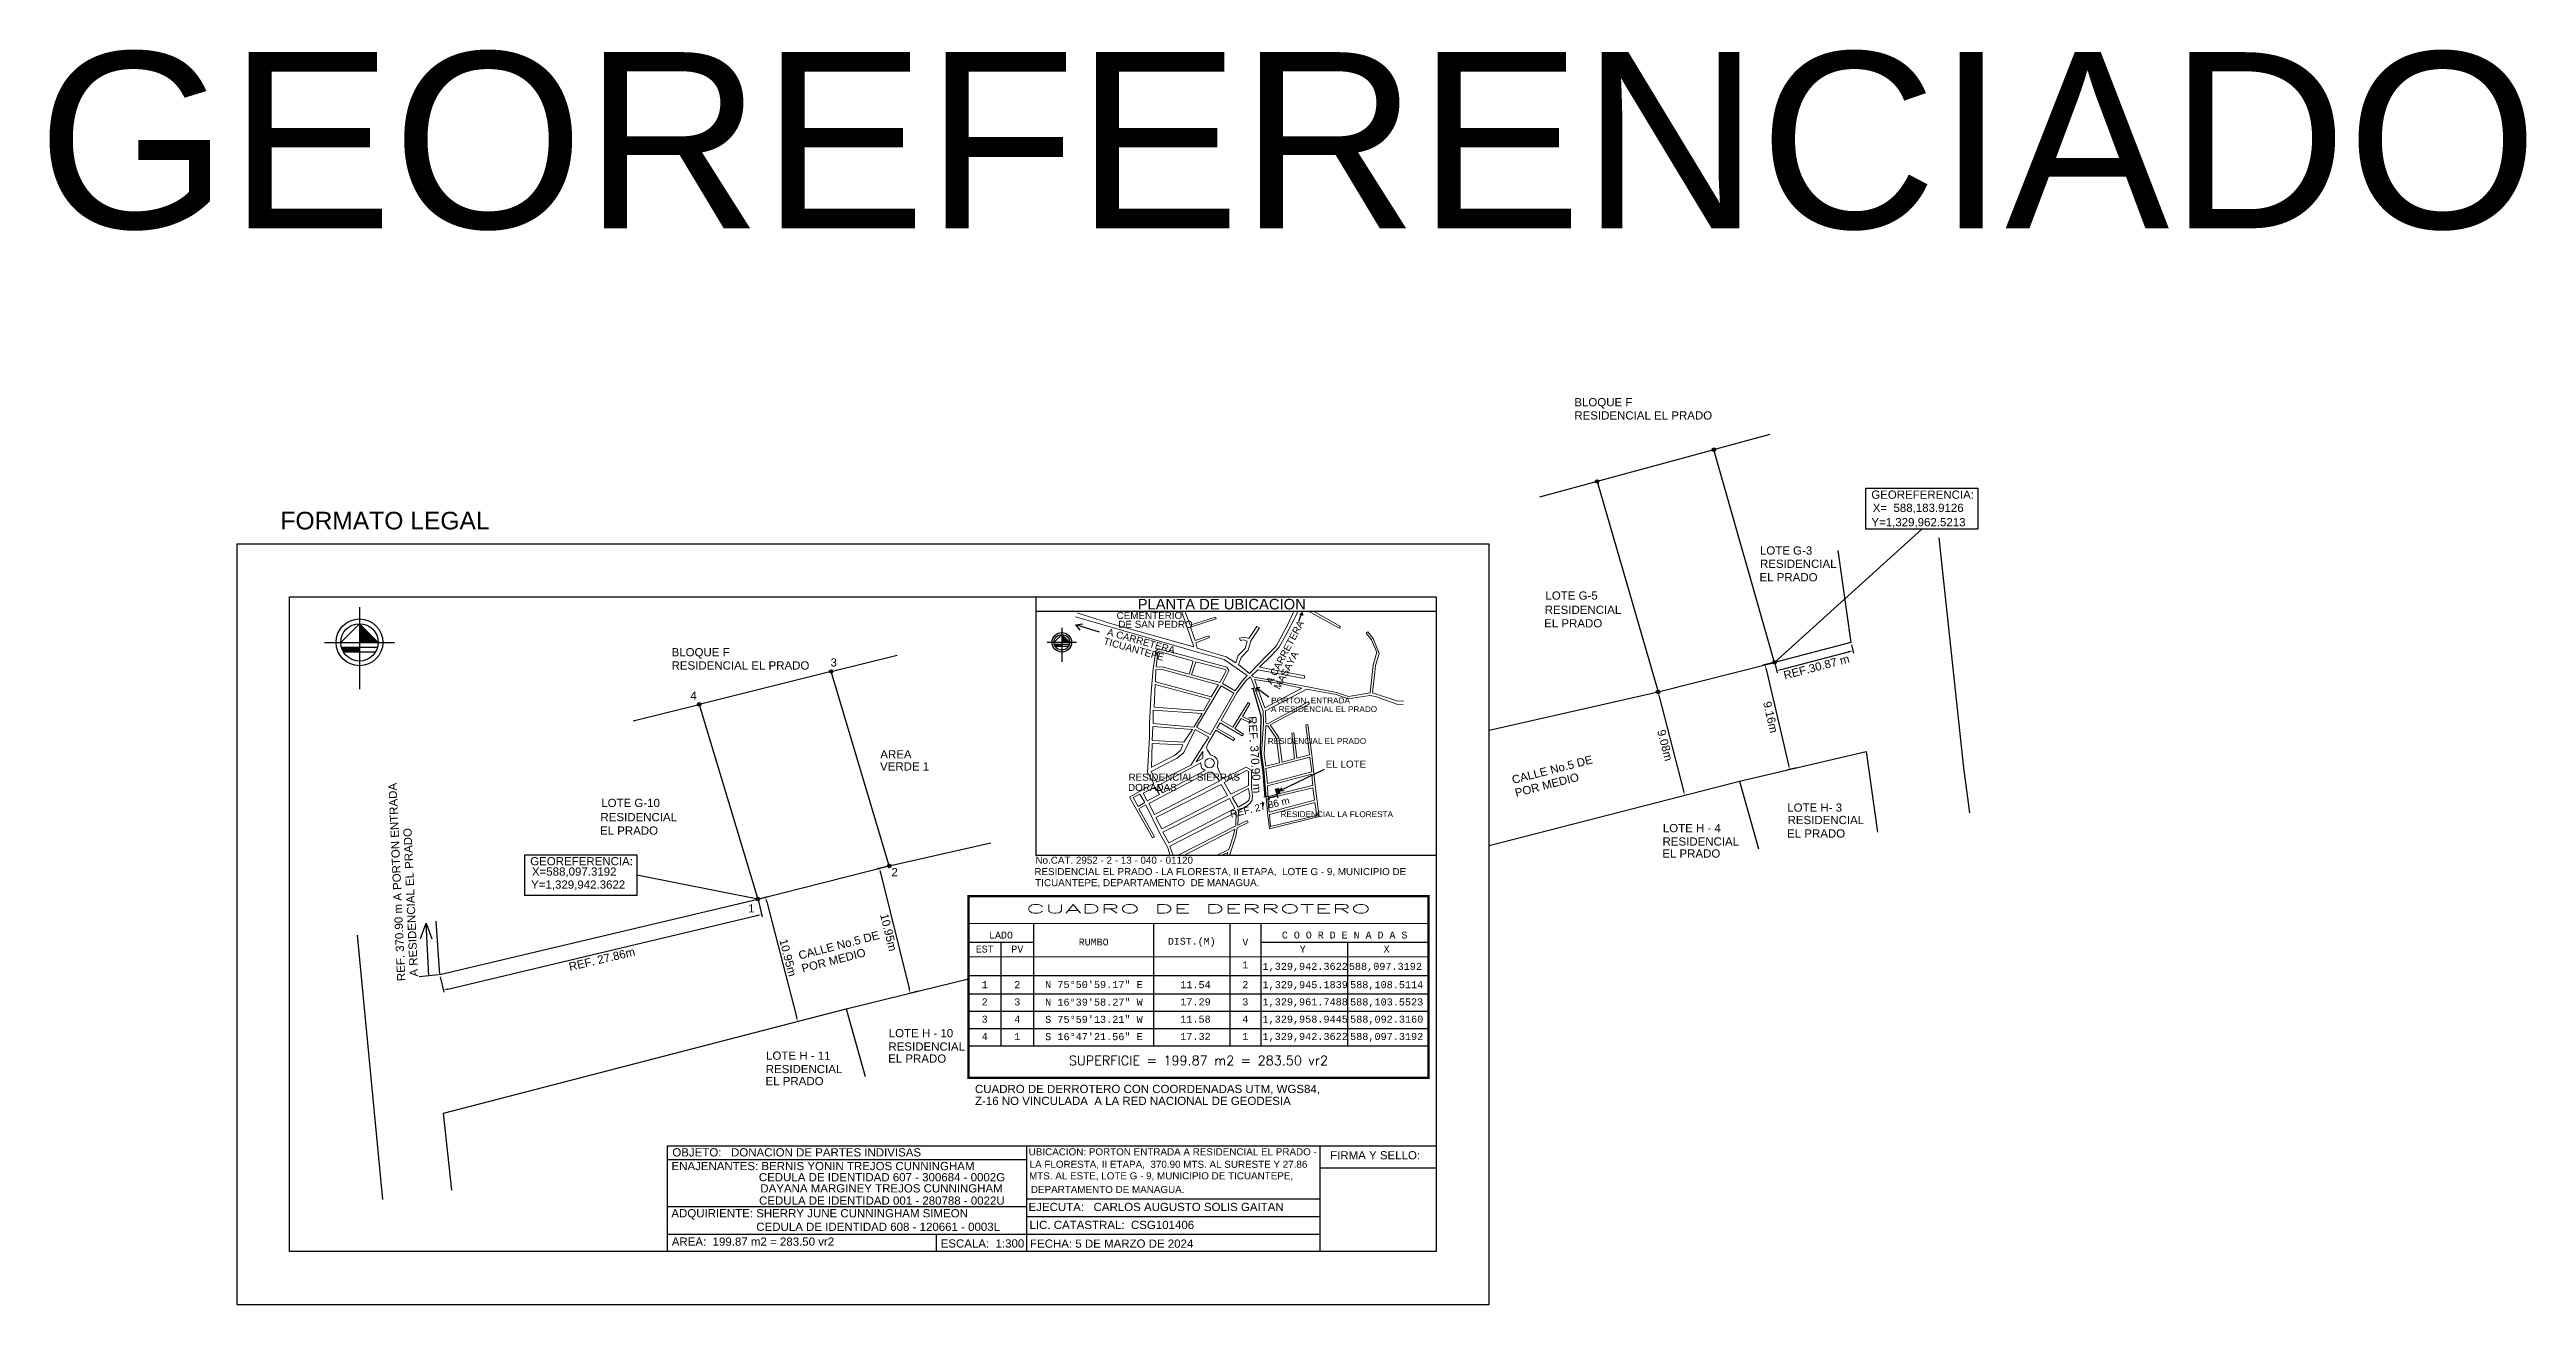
# Model space of a CAD drawing. Header units: millimetres. Extents: x 588037 to 588248, y 1329908 to 1330015.
import ezdxf
from ezdxf.enums import TextEntityAlignment as Align

# ---------------------------------------------------------------- set-up
doc = ezdxf.new("R2010")
doc.units = ezdxf.units.MM
doc.header["$PDMODE"] = 32
doc.header["$PDSIZE"] = 0.7
for name, color, linetype in [('2', 7, 'Continuous'), ('CAJETIN', 5, 'Continuous'), ('CERCO', 6, 'Continuous'), ('CIRCULO', 1, 'Continuous'), ('COTAS', 3, 'Continuous'), ('CVL_CUADCON', 1, 'Continuous'), ('CVL_CUADCON_LIN', 8, 'Continuous'), ('CVL_CUADCON_TIT', 1, 'Continuous'), ('CVL_CUADCON_TX', 2, 'Continuous'), ('NORTE', 7, 'Continuous'), ('PUNTOS PI', 7, 'Continuous'), ('texto', 7, 'Continuous'), ('TEXTO 2', 7, 'Continuous')]:
    doc.layers.add(name, color=color, linetype=linetype)
doc.layers.add('Manzana', color=1, linetype='Continuous', lineweight=0)
doc.styles.add('CAJETIN 2', font='arial.ttf', dxfattribs={"height": 0.25})
doc.styles.add('HUECA1', font='HUECA1.shx')
doc.styles.add('MONOTXT4', font='monotxt4.shx')
doc.styles.add('PI', font='arial.ttf', dxfattribs={"height": 0.4})
doc.styles.add('PUNTOS PI', font='arial.ttf', dxfattribs={"height": 0.7})
doc.dimstyles.new('COTAS LINDEROS', dxfattribs={"dimscale": 40, "dimtxt": 0.7, "dimasz": 0.01, "dimexe": 0.005, "dimexo": 0.005, "dimgap": 0.005, "dimtad": 2, "dimzin": 0, "dimdsep": 46, "dimtxsty": 'PUNTOS PI', "dimcen": 0.09, "dimclrd": 1, "dimclre": 1, "dimclrt": 3, "dimaunit": 1, "dimadec": 3, "dimazin": 0, "dimtfac": 1, "dimtofl": 0, "dimtmove": 0, "dimatfit": 3, "dimldrblk": 'ARCHTICK', "dimfxl": 0, "dimtolj": 1, "dimtzin": 0, "dimarcsym": 0})

# ---------------------------------------------------------------- blocks, each defined once
blk = doc.blocks.new('NORTE')
for points in [[(0, 0.4), (0, 0), (0.4, 0)], [(0, -0.1), (-0.387, -0.1, 0.067833), (-0.346, -0.2), (0, -0.2)]]:
    blk.add_hatch(color=256).paths.add_polyline_path(points)
for p, q in [((0, 0.75), (0, -1)), ((-0.75, 0), (0.75, 0)), ((0, 0.4), (-0.4, 0)), ((0, 0.4), (0.4, 0)), ((-0.387, -0.1), (0.387, -0.1)), ((-0.346, -0.2), (0.346, -0.2))]:
    blk.add_line(p, q)
for radius in [0.5, 0.4]:
    blk.add_circle((0, 0), radius)
blk = doc.blocks.new('*D7')
at = {"layer": 'COTAS', "color": 1, "lineweight": -2, "transparency": 16777216}
blk.add_line((588174.1, 1329959.61), (588176.16, 1329951.59), dxfattribs=at)
at = {"layer": 'COTAS', "color": 1, "transparency": 16777216}
for points in [[(588174.16, 1329959.63), (588174.04, 1329959.6), (588174, 1329960)], [(588176.23, 1329951.61), (588176.1, 1329951.58), (588176.26, 1329951.2)]]:
    blk.add_solid(points, dxfattribs=at)
at = {"layer": 'Defpoints', "color": 0, "transparency": 16777216}
for p in [(588174, 1329960), (588176.26, 1329951.2), (588176.26, 1329951.2)]:
    blk.add_point(p, dxfattribs=at)
at = {"layer": 'COTAS', "color": 3, "transparency": 16777216, "insert": (588174.59, 1329955.46), "char_height": 0.7, "attachment_point": 5, "rotation": 284.4251, "style": 'PUNTOS PI'}
blk.add_mtext('\\A1;9.08m', dxfattribs=at)
blk = doc.blocks.new('_ArchTick')
at = {"color": 0, "linetype": 'ByBlock', "const_width": 0.15}
blk.add_lwpolyline([(-0.5, -0.5), (0.5, 0.5)], dxfattribs=at)
blk = doc.blocks.new('*D8')
at = {"layer": 'COTAS', "color": 1, "lineweight": -2, "transparency": 16777216}
for p, q in [((588183.72, 1329962.48), (588182.91, 1329962.29)), ((588183.2, 1329961.94), (588185.11, 1329953.8)), ((588185.82, 1329953.55), (588185.01, 1329953.36))]:
    blk.add_line(p, q, dxfattribs=at)
at = {"layer": 'COTAS', "color": 1, "transparency": 16777216}
for points in [[(588183.26, 1329961.96), (588183.13, 1329961.93), (588183.11, 1329962.33)], [(588185.18, 1329953.82), (588185.05, 1329953.78), (588185.2, 1329953.41)]]:
    blk.add_solid(points, dxfattribs=at)
at = {"layer": 'Defpoints', "color": 0, "transparency": 16777216}
for p in [(588183.91, 1329962.52), (588185.2, 1329953.41), (588186.01, 1329953.6)]:
    blk.add_point(p, dxfattribs=at)
at = {"layer": 'COTAS', "color": 3, "transparency": 16777216, "insert": (588183.58, 1329957.86), "char_height": 0.7, "attachment_point": 5, "rotation": 283.2333, "style": 'PUNTOS PI'}
blk.add_mtext('\\A1;9.16m', dxfattribs=at)
blk = doc.blocks.new('*D10')
at = {"layer": 'COTAS', "color": 1, "lineweight": -2, "transparency": 16777216}
for p, q in [((588183.96, 1329962.33), (588184.15, 1329961.62)), ((588184.48, 1329961.92), (588190.21, 1329963.41)), ((588190.46, 1329964.03), (588190.65, 1329963.32))]:
    blk.add_line(p, q, dxfattribs=at)
at = {"layer": 'COTAS', "color": 1, "transparency": 16777216}
for points in [[(588190.19, 1329963.48), (588190.23, 1329963.35), (588190.6, 1329963.52)], [(588184.47, 1329961.98), (588184.5, 1329961.85), (588184.1, 1329961.81)]]:
    blk.add_solid(points, dxfattribs=at)
at = {"layer": 'Defpoints', "color": 0, "transparency": 16777216}
for p in [(588183.91, 1329962.52), (588190.41, 1329964.22), (588190.6, 1329963.52)]:
    blk.add_point(p, dxfattribs=at)
at = {"layer": 'COTAS', "color": 3, "transparency": 16777216, "insert": (588187.49, 1329962.13), "char_height": 0.7, "attachment_point": 5, "rotation": 14.6756, "style": 'PUNTOS PI'}
blk.add_mtext('\\A1;REF.30.87 m', dxfattribs=at)
blk = doc.blocks.new('*D11')
at = {"layer": 'CERCO', "color": 1, "lineweight": -2, "transparency": 16777216}
for p, q in [((588097.37, 1329942.17), (588097.68, 1329940.85)), ((588070.92, 1329934.7), (588097.24, 1329940.95)), ((588070.26, 1329935.73), (588070.58, 1329934.42))]:
    blk.add_line(p, q, dxfattribs=at)
at = {"layer": 'CERCO', "color": 1, "transparency": 16777216}
for points in [[(588097.23, 1329941.02), (588097.26, 1329940.89), (588097.63, 1329941.04)], [(588070.9, 1329934.77), (588070.93, 1329934.64), (588070.53, 1329934.61)]]:
    blk.add_solid(points, dxfattribs=at)
at = {"layer": 'Defpoints', "color": 0, "transparency": 16777216}
for p in [(588097.32, 1329942.36), (588097.63, 1329941.04), (588070.22, 1329935.93)]:
    blk.add_point(p, dxfattribs=at)
at = {"layer": 'CERCO', "color": 3, "transparency": 16777216, "insert": (588084.03, 1329937.24), "char_height": 0.7, "attachment_point": 5, "rotation": 13.3542, "style": 'PUNTOS PI'}
blk.add_mtext('\\A1;REF. 27.86m', dxfattribs=at)
blk = doc.blocks.new('*D12')
at = {"layer": 'COTAS', "color": 1, "lineweight": -2, "transparency": 16777216}
for p, q in [((588097.51, 1329942.41), (588098.16, 1329942.58)), ((588098.07, 1329942.14), (588100.61, 1329932.32)), ((588100.25, 1329931.81), (588100.9, 1329931.98))]:
    blk.add_line(p, q, dxfattribs=at)
at = {"layer": 'COTAS', "color": 1, "transparency": 16777216}
for points in [[(588098.13, 1329942.16), (588098, 1329942.13), (588097.97, 1329942.53)], [(588100.67, 1329932.34), (588100.54, 1329932.3), (588100.71, 1329931.93)]]:
    blk.add_solid(points, dxfattribs=at)
at = {"layer": 'Defpoints', "color": 0, "transparency": 16777216}
for p in [(588097.32, 1329942.36), (588100.06, 1329931.76), (588100.71, 1329931.93)]:
    blk.add_point(p, dxfattribs=at)
at = {"layer": 'COTAS', "color": 3, "transparency": 16777216, "insert": (588099.88, 1329937.37), "char_height": 0.7, "attachment_point": 5, "rotation": 284.5065, "style": 'PUNTOS PI'}
blk.add_mtext('\\A1;10.95m', dxfattribs=at)
blk = doc.blocks.new('*D13')
at = {"layer": 'COTAS', "color": 1, "lineweight": -2, "transparency": 16777216}
for p, q in [((588108.32, 1329945.14), (588107.48, 1329944.93)), ((588107.77, 1329944.59), (588110.21, 1329934.74)), ((588110.94, 1329934.51), (588110.11, 1329934.3))]:
    blk.add_line(p, q, dxfattribs=at)
at = {"layer": 'COTAS', "color": 1, "transparency": 16777216}
for points in [[(588107.84, 1329944.61), (588107.71, 1329944.57), (588107.68, 1329944.98)], [(588110.27, 1329934.75), (588110.14, 1329934.72), (588110.3, 1329934.35)]]:
    blk.add_solid(points, dxfattribs=at)
at = {"layer": 'Defpoints', "color": 0, "transparency": 16777216}
for p in [(588108.51, 1329945.18), (588110.3, 1329934.35), (588111.14, 1329934.56)]:
    blk.add_point(p, dxfattribs=at)
at = {"layer": 'COTAS', "color": 3, "transparency": 16777216, "insert": (588108.45, 1329939.53), "char_height": 0.7, "attachment_point": 5, "rotation": 283.8777, "style": 'PUNTOS PI'}
blk.add_mtext('\\A1;10.95m', dxfattribs=at)

msp = doc.modelspace()

# ---------------------------------------------------------------- hatches: boundary and pattern name
at = {"layer": 'CVL_CUADCON_TX'}
h = msp.add_hatch(dxfattribs=at)
h.set_pattern_fill('ANSI31', color=256, scale=0.01)
h.set_pattern_definition([(45, (0, 0), (-0.0224506403027, 0.0224506403027), [])])
h.paths.add_polyline_path([(588141.687, 1329951.79), (588141.395, 1329951.717), (588141.525, 1329951.287), (588141.525, 1329951.287), (588141.816, 1329951.36)])

# ---------------------------------------------------------------- linework, layer by layer
for p, q in [((588121.025, 1329946.063), (588121.025, 1329968.103)), ((588121.025, 1329946.063), (588121.025, 1329968.103)), ((588121.025, 1329946.063), (588121.025, 1329968.103)), ((588121.025, 1329946.063), (588121.025, 1329968.103)), ((588121.025, 1329946.063), (588121.025, 1329968.103)), ((588121.025, 1329946.063), (588121.025, 1329968.103)), ((588121.025, 1329946.063), (588121.025, 1329968.103)), ((588121.025, 1329946.063), (588121.025, 1329968.103)), ((588155.106, 1329946.063), (588121.025, 1329946.063)), ((588155.106, 1329946.063), (588121.025, 1329946.063)), ((588155.106, 1329946.063), (588121.025, 1329946.063)), ((588155.106, 1329946.063), (588121.025, 1329946.063)), ((588155.106, 1329946.063), (588121.025, 1329946.063))]:
    msp.add_line(p, q)
for points in [[(588183.913, 1329962.521), (588178.748, 1329980.639), (588168.8, 1329977.929), (588174, 1329960)], [(588052.926, 1329907.833), (588159.606, 1329907.833), (588159.606, 1329972.603), (588052.926, 1329972.603)], [(588097.319, 1329942.362), (588108.511, 1329945.184), (588103.552, 1329961.749), (588092.316, 1329958.945)]]:
    msp.add_lwpolyline(points, close=True)
at = {"layer": '2', "color": 1, "linetype": 'Continuous'}
for p, q in [((588138.066, 1329946.063), (588138.066, 1329946.063)), ((588139.159, 1329946.063), (588139.165, 1329946.065)), ((588139.463, 1329946.066), (588139.464, 1329946.063))]:
    msp.add_line(p, q, dxfattribs=at)
at = {"layer": 'CAJETIN'}
for p, q in [((588057.426, 1329968.103), (588155.106, 1329968.103)), ((588057.426, 1329912.333), (588057.426, 1329968.103)), ((588155.106, 1329968.103), (588155.106, 1329912.333)), ((588155.106, 1329912.333), (588057.426, 1329912.333))]:
    msp.add_line(p, q, dxfattribs=at)
at = {"layer": 'CERCO'}
for p, q in [((588183.504, 1329981.935), (588178.603, 1329980.6)), ((588168.8, 1329977.929), (588163.899, 1329976.594)), ((588189.308, 1329972.051), (588190.411, 1329964.223)), ((588103.552, 1329961.749), (588109.17, 1329963.151)), ((588086.698, 1329957.542), (588092.316, 1329958.945)), ((588191.719, 1329954.942), (588192.686, 1329948.074)), ((588180.932, 1329952.406), (588182.549, 1329946.651)), ((588065.357, 1329916.78), (588063.204, 1329939.3)), ((588070.217, 1329935.928), (588069.921, 1329940.489)), ((588104.844, 1329933.002), (588106.462, 1329927.248)), ((588071.238, 1329917.576), (588070.532, 1329924.124))]:
    msp.add_line(p, q, dxfattribs=at)
for points in [[(588197.899, 1329973.12), (588200.009, 1329953.528), (588200.516, 1329949.71)], [(588190.411, 1329964.223), (588183.913, 1329962.521)], [(588159.606, 1329956.744), (588174, 1329960)], [(588159.606, 1329946.92), (588180.932, 1329952.406), (588191.719, 1329954.942)], [(588108.511, 1329945.184), (588117.175, 1329947.144)], [(588070.217, 1329935.928), (588097.319, 1329942.362)], [(588070.532, 1329924.124), (588104.844, 1329933.002), (588111.204, 1329934.574), (588115.253, 1329935.558)]]:
    msp.add_lwpolyline(points, dxfattribs=at)
at = {"layer": 'CIRCULO'}
for centre, radius in [((588178.748, 1329980.639), 0.151), ((588178.748, 1329980.639), 0.039), ((588168.8, 1329977.929), 0.151), ((588168.8, 1329977.929), 0.039), ((588183.913, 1329962.521), 0.151), ((588183.913, 1329962.521), 0.039), ((588103.552, 1329961.749), 0.151), ((588103.552, 1329961.749), 0.039), ((588092.316, 1329958.945), 0.151), ((588092.316, 1329958.945), 0.039), ((588174, 1329960), 0.151), ((588174, 1329960), 0.039), ((588108.511, 1329945.184), 0.151), ((588108.511, 1329945.184), 0.039), ((588097.319, 1329942.362), 0.151), ((588097.319, 1329942.362), 0.039)]:
    msp.add_circle(centre, radius, dxfattribs=at)
at = {"layer": 'COTAS'}
for p, q in [((588144.423, 1329951.998), (588144.423, 1329951.998)), ((588140.781, 1329951.104), (588140.856, 1329950.796)), ((588140.808, 1329950.991), (588141.551, 1329951.178)), ((588141.525, 1329951.287), (588141.6, 1329950.979)), ((588097.319, 1329942.362), (588087.009, 1329944.399))]:
    msp.add_line(p, q, dxfattribs=at)
for points in [[(588191.69, 1329977.361), (588201.241, 1329977.361), (588201.241, 1329973.882), (588191.69, 1329973.882)], [(588077.458, 1329946.139), (588087.009, 1329946.139), (588087.009, 1329942.659), (588077.458, 1329942.659)]]:
    msp.add_lwpolyline(points, close=True, dxfattribs=at)
for points in [[(588183.912, 1329962.522), (588196.466, 1329973.882)], [(588139.624, 1329960.333), (588139.371, 1329960.257)], [(588140.52, 1329951.062), (588140.451, 1329952.076), (588140.368, 1329953.163), (588140.132, 1329954.829), (588140.202, 1329957.933), (588139.493, 1329960.294)], [(588140.745, 1329951.096), (588140.406, 1329951.046)], [(588068.577, 1329939), (588069.053, 1329940.296), (588069.543, 1329938.988)], [(588069.298, 1329935.82), (588069.053, 1329940.296)], [(588070.116, 1329935.914), (588068.48, 1329935.725)]]:
    msp.add_lwpolyline(points, dxfattribs=at)
for points in [[(588139.671, 1329959.929), (588139.544, 1329959.891), (588139.493, 1329960.294)], [(588140.56, 1329951.466), (588140.427, 1329951.457), (588140.52, 1329951.062)], [(588140.995, 1329951.07), (588141.011, 1329951.005), (588140.808, 1329950.991)], [(588141.35, 1329951.158), (588141.366, 1329951.094), (588141.552, 1329951.173)]]:
    msp.add_solid(points, dxfattribs=at)
at = {"layer": 'CVL_CUADCON', "color": 1, "linetype": 'Continuous', "const_width": 0.196, "flags": 128}
msp.add_lwpolyline([(588115.253, 1329942.613), (588154.44, 1329942.613), (588154.44, 1329927.145), (588115.253, 1329927.145)], close=True, dxfattribs=at)
at = {"layer": 'CVL_CUADCON', "color": 1, "linetype": 'Continuous', "const_width": 0.0735, "flags": 128}
for points in [[(588115.253, 1329940.286), (588154.44, 1329940.286)], [(588115.253, 1329937.435), (588154.44, 1329937.435)], [(588115.253, 1329929.873), (588154.44, 1329929.873)]]:
    msp.add_lwpolyline(points, dxfattribs=at)
at = {"layer": 'CVL_CUADCON_LIN', "color": 8, "linetype": 'Continuous'}
for p, q in [((588120.804, 1329940.286), (588120.804, 1329929.873)), ((588131.031, 1329940.286), (588131.031, 1329929.873)), ((588137.52, 1329940.286), (588137.52, 1329929.873)), ((588140.159, 1329940.286), (588140.159, 1329929.873)), ((588115.253, 1329938.705), (588120.804, 1329938.705)), ((588118.026, 1329938.705), (588118.026, 1329929.873)), ((588140.159, 1329938.705), (588154.44, 1329938.705)), ((588147.54, 1329938.705), (588147.54, 1329929.873)), ((588115.253, 1329935.84), (588154.44, 1329935.84)), ((588115.253, 1329934.283), (588154.44, 1329934.283)), ((588115.253, 1329932.813), (588154.44, 1329932.813)), ((588115.253, 1329931.343), (588154.44, 1329931.343)), ((588115.253, 1329929.873), (588154.44, 1329929.873))]:
    msp.add_line(p, q, dxfattribs=at)
at = {"layer": 'CVL_CUADCON_TX'}
for points in [[(588143.388, 1329966.03), (588143.689, 1329966.763)], [(588143.471, 1329966.583), (588143.689, 1329966.763), (588143.712, 1329966.503)], [(588124.765, 1329965.267), (588124.391, 1329965.73), (588124.996, 1329965.792)], [(588126.41, 1329965.11), (588124.391, 1329965.73)], [(588140.838, 1329959.549), (588139.756, 1329960.364)], [(588140.064, 1329960.357), (588139.756, 1329960.364), (588139.851, 1329960.082)], [(588141.751, 1329951.575), (588145.576, 1329953.426)], [(588141.933, 1329951.851), (588141.753, 1329951.576), (588142.136, 1329951.614)]]:
    msp.add_lwpolyline(points, dxfattribs=at)
at = {"layer": 'Manzana'}
msp.add_line((588103.552, 1329961.749), (588103.698, 1329961.785), dxfattribs=at)
for points in [[(588178.603, 1329980.6), (588178.748, 1329980.639)], [(588133.398, 1329966.894), (588134.451, 1329963.842), (588132.928, 1329964.28), (588127.341, 1329965.822), (588124.515, 1329966.744), (588124.515, 1329966.744)], [(588142.985, 1329966.894), (588142.502, 1329965.811), (588141.457, 1329963.909), (588140.705, 1329963.134), (588139.195, 1329961.586), (588138.247, 1329962.347), (588138.484, 1329962.942), (588139.078, 1329963.562), (588139.303, 1329964.364), (588140.044, 1329965.47), (588139.822, 1329965.583), (588139.15, 1329964.564), (588138.779, 1329964.677), (588138.354, 1329964.598), (588138.423, 1329964.376), (588138.701, 1329964.43), (588139.005, 1329964.333), (588138.832, 1329963.697), (588138.229, 1329963.103), (588138.032, 1329962.497), (588137.219, 1329962.998), (588134.736, 1329963.732), (588134.613, 1329964.19), (588135.792, 1329964.646), (588135.721, 1329964.787), (588134.555, 1329964.386), (588134.181, 1329965.514), (588136.352, 1329966.23), (588136.305, 1329966.373), (588134.141, 1329965.68), (588133.68, 1329966.894)], [(588152.327, 1329959.207), (588151.758, 1329959.234), (588149.663, 1329959.94), (588149.859, 1329961.682), (588149.928, 1329962.259), (588150.235, 1329963.289), (588149.742, 1329964.543), (588149.286, 1329965.12), (588149.142, 1329965.009), (588149.588, 1329964.437), (588150.047, 1329963.387), (588149.729, 1329962.293), (588149.471, 1329959.919), (588147.623, 1329959.607), (588146.617, 1329959.951), (588144.022, 1329960.464), (588139.581, 1329961.251), (588139.372, 1329961.389), (588139.891, 1329961.899), (588143.863, 1329961.141), (588143.908, 1329961.375), (588140.042, 1329962.115), (588141.067, 1329963.114), (588141.728, 1329963.82), (588142.319, 1329964.887), (588143.141, 1329966.496), (588143.305, 1329966.894)], [(588144.233, 1329966.894), (588146.827, 1329965.437), (588146.941, 1329965.591), (588144.636, 1329966.894)], [(588124.379, 1329966.388), (588134.778, 1329963.403), (588137.034, 1329962.771), (588138.997, 1329961.399), (588138.544, 1329960.889), (588137.974, 1329960.092), (588136.881, 1329960.725), (588137.366, 1329961.703), (588137.422, 1329961.841), (588137.271, 1329962.121), (588133.511, 1329963.138), (588131.435, 1329963.677), (588131.216, 1329963.47), (588130.99, 1329961.972), (588130.81, 1329959.99), (588130.688, 1329957.354), (588130.688, 1329956.147), (588130.502, 1329953.149), (588131.052, 1329952.205), (588128.979, 1329951.045), (588130.936, 1329947.567), (588131.094, 1329947.658), (588129.774, 1329950.056), (588130.358, 1329950.377), (588131.531, 1329948), (588132.245, 1329946.724), (588132.443, 1329946.063)], [(588131.246, 1329962.149), (588131.861, 1329962.123), (588134.06, 1329961.518), (588134.393, 1329962.614), (588131.526, 1329963.453), (588131.375, 1329963.378), (588131.246, 1329962.149)], [(588134.634, 1329962.578), (588137.151, 1329961.93), (588137.196, 1329961.814), (588136.68, 1329960.799), (588134.246, 1329961.458), (588134.634, 1329962.578)], [(588183.767, 1329962.484), (588183.913, 1329962.521)], [(588131.078, 1329958.702), (588135.278, 1329958.389), (588135.845, 1329959.378), (588131.164, 1329960.652), (588131.078, 1329958.702)], [(588131.221, 1329961.908), (588131.866, 1329961.883), (588136.544, 1329960.605), (588135.933, 1329959.581), (588131.18, 1329960.855), (588131.221, 1329961.908)], [(588136.771, 1329960.539), (588137.85, 1329959.897), (588135.836, 1329956.366), (588134.679, 1329957.009), (588136.771, 1329960.539)], [(588152.28, 1329958.938), (588151.731, 1329958.974), (588149.94, 1329959.604), (588149.451, 1329959.701), (588147.603, 1329959.405), (588146.564, 1329959.783), (588144.076, 1329960.238), (588140.558, 1329958.385), (588140.595, 1329957.338), (588140.776, 1329957.321), (588144.201, 1329959.151), (588144.308, 1329958.989), (588140.955, 1329957.2), (588141.683, 1329956.112), (588141.966, 1329954.016), (588143.034, 1329954.316), (588142.795, 1329956.502), (588142.969, 1329956.521), (588143.219, 1329954.378), (588144.313, 1329954.648), (588143.986, 1329957.214), (588144.172, 1329957.238), (588144.496, 1329954.661), (588144.805, 1329951.788), (588145.124, 1329949.389), (588140.905, 1329948.334), (588140.733, 1329949.726), (588140.579, 1329951.338), (588140.424, 1329953.43), (588140.229, 1329954.74), (588140.385, 1329957.317), (588140.356, 1329958.357), (588139.37, 1329961.086), (588139.243, 1329961.284), (588138.844, 1329960.934), (588138.115, 1329959.924), (588136.772, 1329957.56), (588137.762, 1329957), (588139.072, 1329959.097), (588139.237, 1329958.996), (588138.608, 1329957.9), (588139.28, 1329957.576), (588139.151, 1329957.423), (588138.48, 1329957.742), (588137.941, 1329956.897), (588138.674, 1329956.419), (588138.583, 1329956.278), (588136.706, 1329957.384), (588136.42, 1329956.93), (588137.953, 1329956.026), (588137.824, 1329955.874), (588136.32, 1329956.751), (588135.717, 1329955.738), (588135.586, 1329955.484), (588135.54, 1329955.262), (588135.61, 1329955.057), (588135.874, 1329954.653), (588136.225, 1329954.504), (588136.408, 1329954.315), (588136.489, 1329954.104), (588136.501, 1329953.927), (588136.475, 1329953.683), (588136.475, 1329953.585), (588136.901, 1329952.59), (588138.916, 1329953.592), (588139.356, 1329953.355), (588139.36, 1329951.854), (588139.441, 1329951.182), (588139.416, 1329950.792), (588139.26, 1329950.532), (588139.029, 1329950.324), (588138.257, 1329949.884), (588138.203, 1329948.668), (588138.992, 1329949.049), (588139.08, 1329948.889), (588138.135, 1329948.419), (588138.022, 1329947.733), (588137.619, 1329946.495), (588137.486, 1329946.063)], [(588140.5, 1329958.639), (588143.66, 1329960.334), (588142.054, 1329960.666), (588139.63, 1329961.077), (588140.117, 1329959.726), (588140.5, 1329958.639), (588140.5, 1329958.639)], [(588130.977, 1329958.466), (588135.158, 1329958.174), (588134.447, 1329957.018), (588130.975, 1329957.319), (588130.977, 1329958.466)], [(588131.296, 1329952.309), (588130.809, 1329953.24), (588133.047, 1329954.354), (588133.601, 1329954.855), (588134.579, 1329956.8), (588135.727, 1329956.159), (588135.341, 1329955.555), (588134.191, 1329953.778), (588131.296, 1329952.309)], [(588130.962, 1329957.053), (588134.35, 1329956.814), (588133.611, 1329955.721), (588130.904, 1329955.868), (588130.962, 1329957.053)], [(588140.59, 1329957.118), (588140.756, 1329957.121), (588141.496, 1329956.027), (588141.752, 1329953.97), (588140.588, 1329953.672), (588140.451, 1329954.697), (588140.59, 1329957.118)], [(588130.839, 1329953.561), (588130.906, 1329955.619), (588133.518, 1329955.496), (588133.304, 1329955.013), (588132.811, 1329954.588), (588130.84, 1329953.591)], [(588131.423, 1329952.046), (588131.797, 1329951.397), (588135.408, 1329953.306), (588135.223, 1329953.455), (588135.12, 1329953.552), (588135.076, 1329953.652), (588135.05, 1329953.953), (588131.423, 1329952.046)], [(588134.642, 1329954.054), (588135.229, 1329954.92), (588135.21, 1329954.356), (588134.642, 1329954.054)], [(588140.597, 1329953.472), (588144.337, 1329954.456), (588144.491, 1329953.187), (588140.722, 1329952.214), (588140.597, 1329953.472)], [(588130.14, 1329951.386), (588131.145, 1329951.897), (588131.517, 1329951.267), (588130.478, 1329950.724), (588130.141, 1329951.386)], [(588130.606, 1329950.503), (588131.089, 1329949.574), (588136.665, 1329952.43), (588135.975, 1329953.164), (588135.713, 1329953.172), (588130.606, 1329950.503)], [(588131.713, 1329948.343), (588131.214, 1329949.321), (588136.791, 1329952.121), (588137.32, 1329951.194), (588131.717, 1329948.335), (588131.717, 1329948.335)], [(588137.609, 1329951.299), (588139.107, 1329952.04), (588139.1, 1329953.234), (588138.949, 1329953.319), (588137.049, 1329952.293), (588137.609, 1329951.299)], [(588137.713, 1329951.041), (588139.107, 1329951.767), (588139.165, 1329951.436), (588139.209, 1329951.146), (588139.135, 1329950.799), (588138.923, 1329950.595), (588138.239, 1329950.202), (588137.713, 1329951.041)], [(588140.722, 1329952.01), (588144.502, 1329953.004), (588144.568, 1329952.249), (588144.579, 1329952.036), (588144.423, 1329951.998), (588140.781, 1329951.104), (588140.765, 1329951.234), (588140.722, 1329952.01)], [(588140.768, 1329950.825), (588140.766, 1329950.926), (588144.59, 1329951.824), (588144.738, 1329950.773), (588140.864, 1329949.757), (588140.768, 1329950.825)], [(588141.525, 1329951.287), (588141.395, 1329951.717), (588141.687, 1329951.79), (588141.816, 1329951.36), (588141.525, 1329951.287)], [(588129.295, 1329951.022), (588129.84, 1329951.3), (588130.283, 1329950.58), (588129.721, 1329950.259), (588129.286, 1329951.022)], [(588132.322, 1329947.145), (588131.812, 1329948.075), (588137.491, 1329950.928), (588137.948, 1329950.075), (588132.322, 1329947.145)], [(588133.064, 1329946.063), (588138.025, 1329948.605), (588138.054, 1329949.773), (588132.403, 1329946.863)], [(588140.891, 1329949.567), (588144.768, 1329950.597), (588144.939, 1329949.487), (588140.994, 1329948.545), (588140.891, 1329949.567)], [(588133.604, 1329946.063), (588137.937, 1329948.31), (588137.836, 1329947.793), (588137.447, 1329946.573), (588136.389, 1329946.063)], [(588132.403, 1329946.863), (588132.687, 1329946.063)], [(588136.786, 1329946.063), (588137.351, 1329946.336), (588137.27, 1329946.063)]]:
    msp.add_lwpolyline(points, dxfattribs=at)
msp.add_circle((588135.799, 1329953.943), 0.401, dxfattribs=at)
at = {"layer": 'texto', "color": 1}
msp.add_line((588140.29, 1329950.646), (588140.316, 1329950.247), dxfattribs=at)
at = {"layer": 'TEXTO 2'}
for p, q in [((588121.025, 1329966.894), (588155.106, 1329966.894)), ((588121.025, 1329966.894), (588155.106, 1329966.894)), ((588121.025, 1329966.894), (588155.106, 1329966.894)), ((588121.025, 1329966.894), (588155.106, 1329966.894)), ((588121.025, 1329966.894), (588155.106, 1329966.894)), ((588121.025, 1329966.894), (588155.106, 1329966.894)), ((588121.025, 1329966.894), (588155.106, 1329966.894)), ((588121.025, 1329966.894), (588155.106, 1329966.894)), ((588121.025, 1329966.894), (588155.106, 1329966.894)), ((588121.025, 1329966.894), (588155.106, 1329966.894)), ((588121.025, 1329966.894), (588155.106, 1329966.894)), ((588121.025, 1329966.894), (588155.106, 1329966.894)), ((588121.025, 1329966.894), (588155.106, 1329966.894)), ((588121.025, 1329966.894), (588155.106, 1329966.894)), ((588121.025, 1329966.894), (588155.106, 1329966.894)), ((588121.025, 1329966.894), (588155.106, 1329966.894)), ((588089.607, 1329921.333), (588155.106, 1329921.333)), ((588089.607, 1329912.333), (588089.607, 1329921.333)), ((588089.607, 1329920.167), (588120.228, 1329920.167)), ((588120.228, 1329912.333), (588120.228, 1329921.333)), ((588145.204, 1329912.333), (588145.204, 1329921.333)), ((588145.204, 1329919.468), (588155.106, 1329919.468)), ((588089.607, 1329916.167), (588120.228, 1329916.167)), ((588120.228, 1329916.833), (588145.204, 1329916.833)), ((588122.704, 1329916.833), (588145.204, 1329916.833)), ((588089.607, 1329913.833), (588145.204, 1329913.833)), ((588100.204, 1329913.833), (588145.204, 1329913.833)), ((588112.51, 1329913.833), (588112.51, 1329912.333)), ((588120.228, 1329915.333), (588145.204, 1329915.333))]:
    msp.add_line(p, q, dxfattribs=at)

# ---------------------------------------------------------------- block references
at = {"layer": '2', "color": 1, "linetype": 'Continuous', "xscale": 1.658879983416155, "yscale": 1.658879983416155, "zscale": 1.658879983416155}
msp.add_blockref('NORTE', (588123.209, 1329964.233), dxfattribs=at)
at = {"layer": 'NORTE', "xscale": 3.98131196019877, "yscale": 3.98131196019877, "zscale": 3.98131196019877}
msp.add_blockref('NORTE', (588063.38, 1329964.227), dxfattribs=at)

# ---------------------------------------------------------------- texts
at = {"style": 'CAJETIN 2'}
for s, height, p in [('GEOREFERENCIADO', 15, (588035.927, 1329999.498)), ('FORMATO LEGAL ', 1.5, (588056.649, 1329973.847))]:
    msp.add_text(s, height=height, dxfattribs=at).set_placement(p)
at = {"layer": 'COTAS', "color": 3, "attachment_point": 5, "style": 'PUNTOS PI'}
for s, insert, char_height, rotation in [('\\A1;REF. 370.90 m A PORTON ENTRADA', (588066.569, 1329943.813), 0.7, 92.5557), ('\\A1;REF. 27.86 m', (588140.076, 1329950.182), 0.6, 13.6457), ('\\A1;A RESIDENCIAL EL PRADO', (588067.745, 1329942.085), 0.7, 92.5557)]:
    msp.add_mtext(s, dxfattribs=dict(at, insert=insert, char_height=char_height, rotation=rotation))
at = {"layer": 'CVL_CUADCON_TIT', "color": 1, "style": 'HUECA1', "width": 2.039863}
msp.add_text('CUADRO DE DERROTERO', height=0.735, dxfattribs=at).set_placement((588120.153, 1329941.158), (588149.54, 1329941.158), align=Align.FIT)
at = {"layer": 'CVL_CUADCON_TIT', "color": 1, "style": 'MONOTXT4'}
for s, p in [('LADO', (588118.026, 1329939.003)), ('C O O R D E N A D A S', (588147.299, 1329939.003)), ('EST', (588116.64, 1329937.809)), ('PV', (588119.418, 1329937.809)), ('Y', (588143.732, 1329937.809)), ('X', (588150.871, 1329937.809))]:
    msp.add_text(s, height=0.588, dxfattribs=at).set_placement(p, align=Align.CENTER)
at = {"layer": 'CVL_CUADCON_TIT', "color": 1}
for s, height, style, p in [('DIST.(M)', 0.588, 'MONOTXT4', (588134.275, 1329938.703)), ('RUMBO', 0.588, 'MONOTXT4', (588125.92, 1329938.703)), ('V', 0.588, 'MONOTXT4', (588138.842, 1329938.703)), ('SUPERFICIE = 199.87 m2 = 283.50 vr2', 0.8, 'HUECA1', (588134.846, 1329928.615))]:
    msp.add_text(s, height=height, dxfattribs=dict(at, style=style)).set_placement(p, align=Align.MIDDLE)
at = {"layer": 'CVL_CUADCON_TX', "color": 2}
for s, height, style, p in [('GEOREFERENCIA:', 0.7, 'PUNTOS PI', (588192.158, 1329976.459)), ('X=  588,183.9126', 0.7, 'PUNTOS PI', (588192.279, 1329975.338)), ('Y=1,329,962.5213', 0.7, 'PUNTOS PI', (588192.168, 1329974.114)), ('GEOREFERENCIA:', 0.7, 'PUNTOS PI', (588077.925, 1329945.237)), ('Y=1,329,942.3622', 0.7, 'PUNTOS PI', (588077.998, 1329943.248)), ('X=588,097.3192', 0.7, 'PUNTOS PI', (588078.071, 1329944.357)), ('N 75%%d50\'59.17" E', 0.6, 'MONOTXT4', (588121.79, 1329934.782)), ('11.54', 0.6, 'MONOTXT4', (588133.295, 1329934.773)), ('1,329,942.3622', 0.6, 'MONOTXT4', (588140.302, 1329936.33)), ('1,329,945.1839', 0.6, 'MONOTXT4', (588140.302, 1329934.773)), ('588,097.3192', 0.6, 'MONOTXT4', (588147.655, 1329936.33)), ('588,108.5114', 0.6, 'MONOTXT4', (588147.764, 1329934.77)), ('N 16%%d39\'58.27" W', 0.6, 'MONOTXT4', (588121.79, 1329933.285)), ('17.29', 0.6, 'MONOTXT4', (588133.295, 1329933.303)), ('1,329,961.7488', 0.6, 'MONOTXT4', (588140.302, 1329933.303)), ('588,103.5523', 0.6, 'MONOTXT4', (588147.764, 1329933.3)), ('S 75%%d59\'13.21" W', 0.6, 'MONOTXT4', (588121.79, 1329931.815)), ('S 16%%d47\'21.56" E', 0.6, 'MONOTXT4', (588121.79, 1329930.345)), ('11.58', 0.6, 'MONOTXT4', (588133.295, 1329931.833)), ('17.32', 0.6, 'MONOTXT4', (588133.295, 1329930.363)), ('1,329,958.9445', 0.6, 'MONOTXT4', (588140.302, 1329931.833)), ('1,329,942.3622', 0.6, 'MONOTXT4', (588140.302, 1329930.363)), ('588,092.3160', 0.6, 'MONOTXT4', (588147.764, 1329931.83)), ('588,097.3192', 0.6, 'MONOTXT4', (588147.764, 1329930.36))]:
    msp.add_text(s, height=height, dxfattribs=dict(at, style=style)).set_placement(p)
at = {"layer": 'CVL_CUADCON_TX', "style": 'PUNTOS PI'}
for s, height, p in [('CEMENTERIO', 0.6, (588127.874, 1329966.216)), ('DE SAN PEDRO', 0.6, (588128.02, 1329965.466)), ('A RESIDENCIAL EL PRADO', 0.5, (588141.023, 1329958.288)), ('PORTON  ENTRADA', 0.5, (588141.036, 1329959.028)), ('RESIDENCIAL EL PRADO', 0.5, (588140.751, 1329955.574)), ('EL LOTE', 0.6, (588145.69, 1329953.557)), ('DORADAS', 0.6, (588128.848, 1329951.574)), ('RESIDENCIAL SIERRAS', 0.6, (588128.888, 1329952.45)), ('RESIDENCIAL LA FLORESTA', 0.5, (588141.837, 1329949.341))]:
    msp.add_text(s, height=height, dxfattribs=at).set_placement(p)
for s, rotation, p in [('TICUANTEPE', 344.39715, (588126.704, 1329964.08)), ('A CARRETERA', 344.39715, (588127.012, 1329964.85)), ('A CARRETERA', 62.25, (588141.082, 1329960.605)), ('MASAYA', 62.25, (588141.764, 1329960.156))]:
    msp.add_text(s, height=0.6, rotation=rotation, dxfattribs=at).set_placement(p)
at = {"layer": 'CVL_CUADCON_TX', "color": 2, "style": 'MONOTXT4'}
for s, p in [('1', (588138.84, 1329936.453)), ('1', (588116.64, 1329934.773)), ('2', (588119.415, 1329934.773)), ('2', (588138.84, 1329934.773)), ('2', (588116.64, 1329933.303)), ('3', (588119.415, 1329933.303)), ('3', (588138.84, 1329933.303)), ('4', (588116.64, 1329930.363)), ('3', (588116.64, 1329931.833)), ('4', (588119.415, 1329931.833)), ('1', (588119.415, 1329930.363)), ('4', (588138.84, 1329931.833)), ('1', (588138.84, 1329930.363))]:
    msp.add_text(s, height=0.6, dxfattribs=at).set_placement(p, align=Align.CENTER)
at = {"layer": 'PUNTOS PI', "color": 2, "style": 'PUNTOS PI'}
for s, p in [('3', (588103.507, 1329962.17)), ('4', (588091.561, 1329959.337)), ('2', (588108.693, 1329944.308)), ('1', (588096.493, 1329941.22))]:
    msp.add_text(s, height=0.7, dxfattribs=at).set_placement(p)
at = {"layer": 'texto', "style": 'PUNTOS PI'}
for s, p in [('BLOQUE F ', (588166.865, 1329984.333)), ('RESIDENCIAL EL PRADO', (588166.865, 1329983.208)), ('LOTE G-3', (588182.673, 1329971.702)), ('RESIDENCIAL', (588182.682, 1329970.575)), ('EL PRADO', (588182.639, 1329969.425)), ('RESIDENCIAL', (588164.34, 1329966.653)), ('LOTE G-5', (588164.403, 1329967.863)), ('EL PRADO', (588164.296, 1329965.502)), ('BLOQUE F ', (588089.967, 1329963.038)), ('RESIDENCIAL EL PRADO', (588089.967, 1329961.913)), ('VERDE 1', (588107.724, 1329953.313)), ('AREA', (588107.746, 1329954.338)), ('RESIDENCIAL', (588083.911, 1329948.994)), ('LOTE G-10', (588083.975, 1329950.204)), ('LOTE H- 3', (588185, 1329949.805)), ('EL PRADO', (588083.868, 1329947.844)), ('RESIDENCIAL', (588174.376, 1329946.918)), ('LOTE H - 4', (588174.403, 1329948.06)), ('EL PRADO', (588184.986, 1329947.596)), ('RESIDENCIAL', (588185.029, 1329948.747)), ('EL PRADO', (588174.354, 1329945.893)), ('LOTE H - 10', (588108.465, 1329930.592)), ('LOTE H - 11', (588098.018, 1329928.677)), ('EL PRADO', (588108.416, 1329928.425)), ('RESIDENCIAL', (588108.439, 1329929.45)), ('EL PRADO', (588097.968, 1329926.51)), ('RESIDENCIAL', (588097.991, 1329927.534))]:
    msp.add_text(s, height=0.7, dxfattribs=at).set_placement(p)
for s, p in [('CALLE No.5 DE', (588161.648, 1329952.163)), ('POR MEDIO', (588161.909, 1329951.051)), ('CALLE No.5 DE', (588100.882, 1329937.209)), ('POR MEDIO', (588101.143, 1329936.097))]:
    msp.add_text(s, height=0.7, rotation=14.56781, dxfattribs=at).set_placement(p)
at = {"layer": 'texto', "color": 3, "insert": (588139.642, 1329954.654), "char_height": 0.7, "attachment_point": 5, "rotation": 273.78631, "style": 'PUNTOS PI'}
msp.add_mtext('\\A1;REF. 370.90 m', dxfattribs=at)
at = {"layer": 'TEXTO 2', "style": 'PI'}
for s, height, p in [('PLANTA DE UBICACION', 0.9, (588129.669, 1329967.032)), ('No.CAT. 2952 - 2 - 13 - 040 - 01120', 0.6, (588120.962, 1329945.372)), ('RESIDENCIAL EL PRADO - LA FLORESTA, II ETAPA,  LOTE G - 9, MUNICIPIO DE ', 0.6, (588120.87, 1329944.402)), ('TICUANTEPE, DEPARTAMENTO  DE MANAGUA.', 0.6, (588120.943, 1329943.46)), ('CUADRO DE DERROTERO CON COORDENADAS UTM, WGS84,', 0.7, (588115.809, 1329925.839)), ('Z-16 NO VINCULADA  A LA RED NACIONAL DE GEODESIA', 0.7, (588115.816, 1329924.824)), ('OBJETO:   DONACION DE PARTES INDIVISAS', 0.7, (588090.032, 1329920.44)), ('UBICACION: PORTON ENTRADA A RESIDENCIAL EL PRADO -', 0.6, (588120.387, 1329920.538)), ('LA FLORESTA, II ETAPA,  370.90 MTS. AL SURESTE Y 27.86 ', 0.6, (588120.463, 1329919.474)), ('FIRMA Y SELLO:', 0.7, (588146.062, 1329920.189)), ('ENAJENANTES: BERNIS YONIN TREJOS CUNNINGHAM ', 0.7, (588089.962, 1329919.272)), ('CEDULA DE IDENTIDAD 607 - 300684 - 0002G', 0.7, (588097.402, 1329918.323)), ('DAYANA MARGINEY TREJOS CUNNINGHAM', 0.7, (588097.528, 1329917.374)), ('MTS. AL ESTE, LOTE G - 9, MUNICIPIO DE TICUANTEPE, ', 0.6, (588120.419, 1329918.491)), ('ADQUIRIENTE: SHERRY JUNE CUNNINGHAM SIMEON', 0.7, (588089.949, 1329915.25)), ('CEDULA DE IDENTIDAD 001 - 280788 - 0022U', 0.7, (588097.417, 1329916.33)), ('EJECUTA:   CARLOS AUGUSTO SOLIS GAITAN', 0.7, (588120.372, 1329915.789)), ('DEPARTAMENTO DE MANAGUA.', 0.6, (588120.572, 1329917.328)), ('CEDULA DE IDENTIDAD 608 - 120661 - 0003L', 0.7, (588097.184, 1329914.099)), ('LIC. CATASTRAL:  CSG101406', 0.7, (588120.456, 1329914.259)), ('AREA:  199.87 m2 = 283.50 vr2 ', 0.7, (588089.983, 1329912.837)), ('ESCALA:  1:300', 0.7, (588112.889, 1329912.678)), ('FECHA: 5 DE MARZO DE 2024', 0.7, (588120.501, 1329912.665))]:
    msp.add_text(s, height=height, dxfattribs=at).set_placement(p)

# ---------------------------------------------------------------- dimensions: what is measured, and where the dimension line sits
at = {"layer": 'CERCO'}
dim = msp.add_linear_dim(base=(588097.632, 1329941.044), p1=(588070.217, 1329935.928), p2=(588097.319, 1329942.362), angle=13.3542, text='REF. <>', dimstyle='COTAS LINDEROS', override={"dimpost": 'm'}, dxfattribs=at)
dim.commit()
dim.dimension.update_dxf_attribs({"geometry": '*D11', "text_midpoint": (588083.899, 1329937.784), "dimtype": 161})
at = {"layer": 'COTAS'}
dim = msp.add_linear_dim(base=(588185.204, 1329953.41), p1=(588183.913, 1329962.521), p2=(588186.011, 1329953.6), angle=283.2333, dimstyle='COTAS LINDEROS', override={"dimpost": 'm'}, dxfattribs=at)
dim.commit()
dim.dimension.update_dxf_attribs({"geometry": '*D8', "text_midpoint": (588184.127, 1329957.989), "dimtype": 161})
dim = msp.add_aligned_dim(p1=(588183.913, 1329962.521), p2=(588190.411, 1329964.223), distance=-0.731, text='REF.30.87 m', dimstyle='COTAS LINDEROS', override={"dimpost": 'm'}, dxfattribs=at)
dim.commit()
dim.dimension.update_dxf_attribs({"geometry": '*D10', "text_midpoint": (588187.488, 1329962.126)})
for p1, p2, distance, picture, middle in [((588174, 1329960), (588176.262, 1329951.205), 0, '*D7', (588174.591, 1329955.463)), ((588108.511, 1329945.184), (588111.137, 1329934.557), -0.861, '*D13', (588108.448, 1329939.53)), ((588097.319, 1329942.362), (588100.061, 1329931.765), 0.669, '*D12', (588099.877, 1329937.371))]:
    dim = msp.add_aligned_dim(p1=p1, p2=p2, distance=distance, dimstyle='COTAS LINDEROS', override={"dimpost": 'm'}, dxfattribs=at)
    dim.commit()
    dim.dimension.update_dxf_attribs({"geometry": picture, "text_midpoint": middle})

doc.saveas('drawing.dxf')
